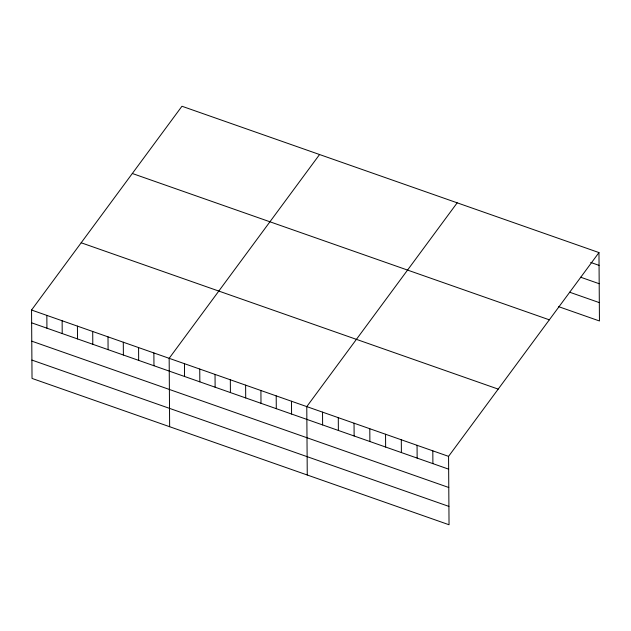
<?xml version="1.0" encoding="UTF-8"?>
<svg xmlns="http://www.w3.org/2000/svg" width="631" height="631" viewBox="0 0 631 631"><rect width="100%" height="100%" fill="white"/><g stroke="black" fill="none" stroke-linecap="round" stroke-linejoin="round"><path stroke-width="0.95" d="M598.969 252.574L448.562 456.363L449.043 524.755L32.031 378.426L31.55 310.026L181.957 106.245L598.969 252.574L599.45 320.974L558.672 306.666M319.57 154.532L169.163 358.321L169.644 426.714M457.191 202.819L306.776 406.609L307.258 475.001M590.719 262.441L599.064 265.367M580.654 277.214L599.19 283.721M569.667 292.216L599.324 302.62M132.321 173.493L549.341 319.83M81.186 242.777L498.198 389.114M31.55 310.026L448.562 456.363M31.637 322.82L448.657 469.156M31.771 341.174L448.783 487.503M31.897 360.072L448.909 506.409M432.811 450.834L432.898 463.627M417.059 445.305L417.146 458.098M401.3 439.783L401.395 452.569M385.549 434.254L385.636 447.048M369.798 428.725L369.884 441.519M354.038 423.196L354.133 435.989M338.287 417.667L338.374 430.46M322.536 412.138L322.622 424.931M291.49 401.245L291.577 414.039M276.197 395.882L276.291 408.675M260.911 390.51L260.997 403.304M245.617 385.147L245.704 397.94M230.323 379.783L230.418 392.577M215.037 374.42L215.124 387.213M199.743 369.048L199.838 381.842M184.457 363.685L184.544 376.478M153.877 352.958L153.964 365.743M138.583 347.586L138.67 360.38M123.29 342.223L123.384 355.016M108.004 336.859L108.09 349.653M92.71 331.488L92.804 344.281M77.424 326.124L77.51 338.918M62.13 320.761L62.217 333.554M46.844 315.397L46.931 328.191"/></g></svg>
